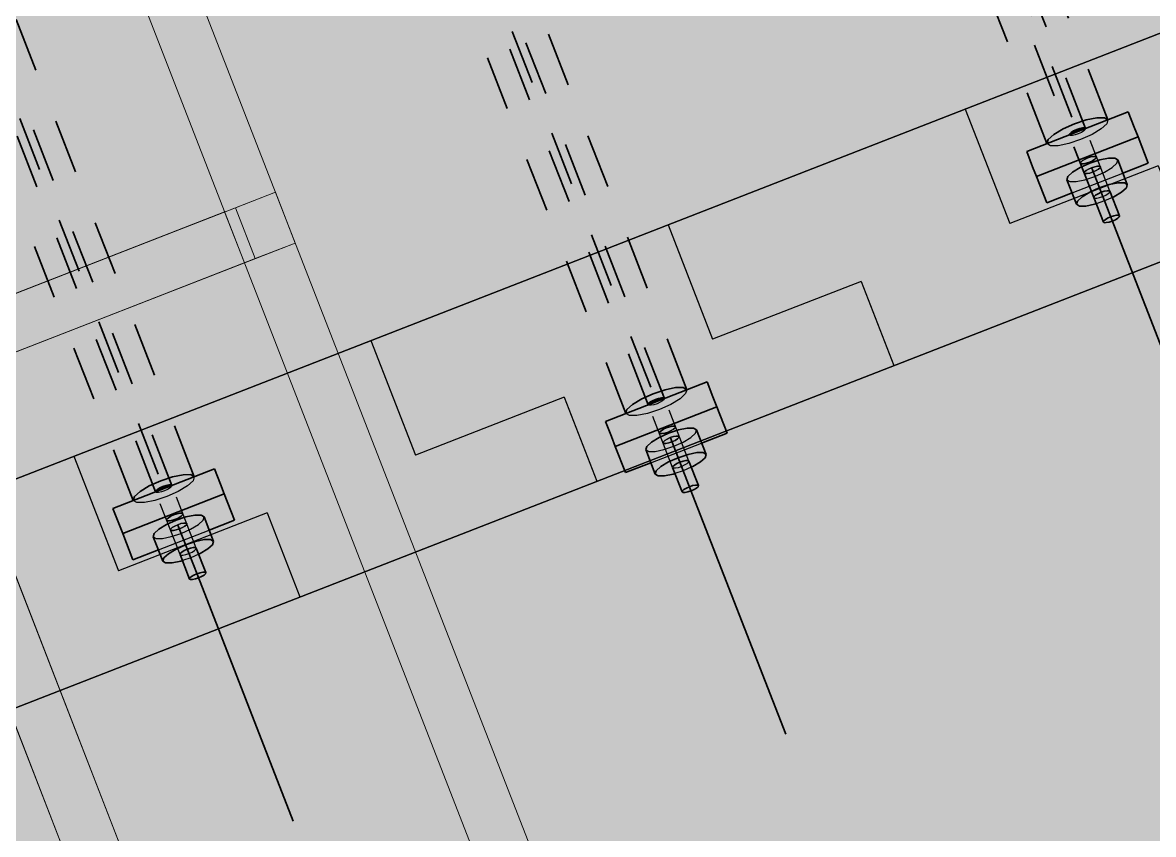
# Model space of a CAD drawing. Header units: metres. Extents: x 2688466 to 2688595, y 1221626 to 1221756.
# Drawn here: x 2688521.577 to 2688523.652, y 1221713.782 to 1221715.271 of the extents above; entities that cross this region are included whole.
import ezdxf

# ---------------------------------------------------------------- set-up
doc = ezdxf.new("R2010")
doc.units = ezdxf.units.M
doc.linetypes.add('AUSGEZOGEN', pattern=[0])
doc.linetypes.add('VERDECKT2_S2', pattern=[0.15, 0.1, -0.05])
for name, color, linetype, lineweight in [('Beton Ansicht', 7, 'AUSGEZOGEN', 35), ('Schnittbeschriftung', 7, 'AUSGEZOGEN', 50), ('Standard', 7, 'AUSGEZOGEN', 13), ('Text Decke', 7, 'AUSGEZOGEN', 25)]:
    doc.layers.add(name, color=color, linetype=linetype, lineweight=lineweight)

# ---------------------------------------------------------------- blocks, each defined once
blk = doc.blocks.new('Kran parametrisch_$F1')
at = {"layer": 'Standard', "color": 1, "linetype": 'AUSGEZOGEN', "lineweight": 18, "transparency": 33554687}
for points in [[(-0.05, -1), (0.05, -1), (0.05, 50), (-0.05, 50)], [(0.05, -1), (-0.05, -1), (-0.05, 50), (0.05, 50)], [(-0.05, -1), (-0.05, 50), (-0.05, 50), (-0.05, -1)], [(-0.05, -1), (0.05, -1), (0.05, 50), (-0.05, 50)], [(0.05, -1), (-0.05, -1), (-0.05, 50), (0.05, 50)], [(-0.05, -1), (-0.05, 50), (-0.05, 50), (-0.05, -1)], [(0.05, 50), (0.05, -1), (0.05, -1), (0.05, 50)], [(0.05, 50), (0.05, -1), (0.05, -1), (0.05, 50)], [(0.65, -1), (0.75, -1), (0.75, 50), (0.65, 50)], [(0.75, -1), (0.65, -1), (0.65, 50), (0.75, 50)], [(0.65, -1), (0.65, 50), (0.65, 50), (0.65, -1)], [(0.75, 50), (0.75, -1), (0.75, -1), (0.75, 50)], [(0.05, 0), (-0.05, 0), (-0.05, 33.3333), (0.05, 33.3333)], [(-0.05, 0), (-0.05, -0.0119), (-0.05, 33.3214), (-0.05, 33.3333)], [(0.05, -0.0119), (0.05, 0), (0.05, 33.3333), (0.05, 33.3214)], [(-0.05, -0.0119), (0.05, -0.0119), (0.05, 33.3214), (-0.05, 33.3214)], [(-0.65, 25.5), (0.65, 25.5), (0.65, 25.6), (-0.65, 25.6)], [(0.65, 25.5), (-0.65, 25.5), (-0.65, 25.6), (0.65, 25.6)], [(-0.65, 25.6), (0.65, 25.6), (0.65, 25.6), (-0.65, 25.6)], [(0.6711, 25.6), (0.75, 25.6), (0.05, 25.6), (-0.0289, 25.6)], [(0.6711, 25.5), (0.6711, 25.6), (-0.0289, 25.6), (-0.0289, 25.5)], [(0.75, 25.6), (0.75, 25.5), (0.05, 25.5), (0.05, 25.6)], [(0.65, 25.6), (0.65, 25.5), (0.65, 25.5), (0.65, 25.6)], [(0.6711, 25.5), (0.75, 25.5), (0.75, 25.6), (0.6711, 25.6)], [(0.65, 25.5), (-0.65, 25.5), (-0.65, 25.5), (0.65, 25.5)], [(0.75, 25.5), (0.6711, 25.5), (-0.0289, 25.5), (0.05, 25.5)]]:
    blk.add_lwpolyline(points, close=True, dxfattribs=at)

msp = doc.modelspace()

# ---------------------------------------------------------------- hatches: boundary and pattern name
at = {"layer": 'Beton Ansicht', "linetype": 'AUSGEZOGEN', "lineweight": 13, "true_color": 0x3c1e69, "transparency": 33554687}
for points in [[(2688523.6164, 1221715.0791), (2688523.6055, 1221715.107), (2688523.4192, 1221715.0344), (2688523.43, 1221715.0065)], [(2688523.43, 1221715.0065), (2688523.437, 1221714.9885), (2688523.6234, 1221715.0611), (2688523.6164, 1221715.0791)], [(2688523.437, 1221714.9885), (2688523.4558, 1221714.9403), (2688523.5024, 1221714.9584), (2688523.493, 1221714.9825), (2688523.4948, 1221714.9885), (2688523.5033, 1221714.9964), (2688523.5174, 1221715.0049), (2688523.5349, 1221715.0128), (2688523.5531, 1221715.0188), (2688523.5692, 1221715.022), (2688523.5809, 1221715.0221), (2688523.5862, 1221715.0188), (2688523.5956, 1221714.9947), (2688523.6422, 1221715.0129), (2688523.6234, 1221715.0611)], [(2688522.8435, 1221714.5841), (2688522.8326, 1221714.612), (2688522.6463, 1221714.5394), (2688522.6571, 1221714.5115)], [(2688522.6571, 1221714.5115), (2688522.6641, 1221714.4935), (2688522.8505, 1221714.5661), (2688522.8435, 1221714.5841)], [(2688522.6641, 1221714.4935), (2688522.6829, 1221714.4453), (2688522.7295, 1221714.4634), (2688522.7201, 1221714.4876), (2688522.7219, 1221714.4935), (2688522.7304, 1221714.5014), (2688522.7445, 1221714.5099), (2688522.762, 1221714.5178), (2688522.7802, 1221714.5238), (2688522.7963, 1221714.5271), (2688522.8079, 1221714.5271), (2688522.8133, 1221714.5238), (2688522.8227, 1221714.4997), (2688522.8693, 1221714.5179), (2688522.8505, 1221714.5661)], [(2688521.9396, 1221714.4245), (2688521.9288, 1221714.4523), (2688521.7424, 1221714.3797), (2688521.7533, 1221714.3519)], [(2688521.7533, 1221714.3519), (2688521.7603, 1221714.3339), (2688521.9467, 1221714.4065), (2688521.9396, 1221714.4245)], [(2688521.7603, 1221714.3339), (2688521.7791, 1221714.2856), (2688521.8257, 1221714.3038), (2688521.8163, 1221714.3279), (2688521.818, 1221714.3339), (2688521.8266, 1221714.3417), (2688521.8407, 1221714.3502), (2688521.8582, 1221714.3581), (2688521.8764, 1221714.3641), (2688521.8925, 1221714.3674), (2688521.9041, 1221714.3674), (2688521.9095, 1221714.3642), (2688521.9189, 1221714.3401), (2688521.9654, 1221714.3582), (2688521.9467, 1221714.4065)]]:
    msp.add_hatch(color=199, dxfattribs=at).paths.add_polyline_path(points)
at = {"layer": 'Beton Ansicht', "linetype": 'AUSGEZOGEN', "lineweight": 13, "transparency": 33554687}
for points in [[(2688523.498, 1221715.0668), (2688523.4974, 1221715.0649), (2688523.4986, 1221715.0653)], [(2688523.5008, 1221715.0693), (2688523.498, 1221715.0668), (2688523.4986, 1221715.0653), (2688523.5018, 1221715.0666)], [(2688523.5053, 1221715.072), (2688523.5008, 1221715.0693), (2688523.5018, 1221715.0666), (2688523.5067, 1221715.0684)], [(2688523.5109, 1221715.0745), (2688523.5053, 1221715.072), (2688523.5067, 1221715.0684), (2688523.5124, 1221715.0707)], [(2688523.5167, 1221715.0764), (2688523.5109, 1221715.0745), (2688523.5124, 1221715.0707), (2688523.5181, 1221715.0729)], [(2688523.5218, 1221715.0775), (2688523.5167, 1221715.0764), (2688523.5181, 1221715.0729), (2688523.5229, 1221715.0748)], [(2688523.5256, 1221715.0775), (2688523.5218, 1221715.0775), (2688523.5229, 1221715.0748), (2688523.5261, 1221715.076)], [(2688523.5273, 1221715.0765), (2688523.5256, 1221715.0775), (2688523.5261, 1221715.076)], [(2688523.5706, 1221714.9738), (2688523.5868, 1221714.977), (2688523.5692, 1221715.022), (2688523.5531, 1221715.0188)], [(2688523.5868, 1221714.977), (2688523.5984, 1221714.9771), (2688523.5809, 1221715.0221), (2688523.5692, 1221715.022)], [(2688523.5984, 1221714.9771), (2688523.6037, 1221714.9738), (2688523.5862, 1221715.0188), (2688523.5809, 1221715.0221)], [(2688523.5209, 1221714.9514), (2688523.535, 1221714.9599), (2688523.5174, 1221715.0049), (2688523.5033, 1221714.9964)], [(2688523.535, 1221714.9599), (2688523.5524, 1221714.9677), (2688523.5349, 1221715.0128), (2688523.5174, 1221715.0049)], [(2688523.5524, 1221714.9677), (2688523.5706, 1221714.9738), (2688523.5531, 1221715.0188), (2688523.5349, 1221715.0128)], [(2688523.5105, 1221714.9375), (2688523.5123, 1221714.9435), (2688523.4948, 1221714.9885), (2688523.493, 1221714.9825)], [(2688523.5123, 1221714.9435), (2688523.5209, 1221714.9514), (2688523.5033, 1221714.9964), (2688523.4948, 1221714.9885)], [(2688523.5793, 1221714.9515), (2688523.5934, 1221714.96), (2688523.602, 1221714.9678), (2688523.6037, 1221714.9738), (2688523.5984, 1221714.9771), (2688523.5868, 1221714.977), (2688523.5706, 1221714.9738), (2688523.5524, 1221714.9677), (2688523.535, 1221714.9599), (2688523.5209, 1221714.9514), (2688523.5123, 1221714.9435), (2688523.5105, 1221714.9375), (2688523.5159, 1221714.9343), (2688523.5275, 1221714.9343), (2688523.5436, 1221714.9376), (2688523.5466, 1221714.9386), (2688523.5422, 1221714.9499), (2688523.5428, 1221714.9518), (2688523.5455, 1221714.9543), (2688523.55, 1221714.957), (2688523.5556, 1221714.9595), (2688523.5615, 1221714.9615), (2688523.5666, 1221714.9625), (2688523.5703, 1221714.9625), (2688523.572, 1221714.9615), (2688523.5764, 1221714.9502)], [(2688523.5676, 1221714.912), (2688523.5732, 1221714.9145), (2688523.5556, 1221714.9595), (2688523.55, 1221714.957)], [(2688523.5732, 1221714.9145), (2688523.579, 1221714.9165), (2688523.5615, 1221714.9615), (2688523.5556, 1221714.9595)], [(2688523.579, 1221714.9165), (2688523.5841, 1221714.9175), (2688523.5666, 1221714.9625), (2688523.5615, 1221714.9615)], [(2688523.5841, 1221714.9175), (2688523.5879, 1221714.9175), (2688523.5703, 1221714.9625), (2688523.5666, 1221714.9625)], [(2688523.5879, 1221714.9175), (2688523.5896, 1221714.9165), (2688523.572, 1221714.9615), (2688523.5703, 1221714.9625)], [(2688523.5598, 1221714.9049), (2688523.5603, 1221714.9068), (2688523.5428, 1221714.9518), (2688523.5422, 1221714.9499)], [(2688523.5603, 1221714.9068), (2688523.5631, 1221714.9093), (2688523.5455, 1221714.9543), (2688523.5428, 1221714.9518)], [(2688523.5631, 1221714.9093), (2688523.5676, 1221714.912), (2688523.55, 1221714.957), (2688523.5455, 1221714.9543)], [(2688523.5863, 1221714.9121), (2688523.589, 1221714.9146), (2688523.5896, 1221714.9165), (2688523.5879, 1221714.9175), (2688523.5841, 1221714.9175), (2688523.579, 1221714.9165), (2688523.5732, 1221714.9145), (2688523.5676, 1221714.912), (2688523.5631, 1221714.9093), (2688523.5603, 1221714.9068), (2688523.5598, 1221714.9049), (2688523.5615, 1221714.9038), (2688523.5652, 1221714.9039), (2688523.5703, 1221714.9049), (2688523.5762, 1221714.9068), (2688523.5818, 1221714.9093)], [(2688522.7251, 1221714.5718), (2688522.7245, 1221714.5699), (2688522.7257, 1221714.5703)], [(2688522.7278, 1221714.5743), (2688522.7251, 1221714.5718), (2688522.7257, 1221714.5703), (2688522.7289, 1221714.5716)], [(2688522.7324, 1221714.577), (2688522.7278, 1221714.5743), (2688522.7289, 1221714.5716), (2688522.7337, 1221714.5734)], [(2688522.7379, 1221714.5795), (2688522.7324, 1221714.577), (2688522.7337, 1221714.5734), (2688522.7395, 1221714.5757)], [(2688522.7438, 1221714.5815), (2688522.7379, 1221714.5795), (2688522.7395, 1221714.5757), (2688522.7452, 1221714.5779)], [(2688522.7489, 1221714.5825), (2688522.7438, 1221714.5815), (2688522.7452, 1221714.5779), (2688522.75, 1221714.5798)], [(2688522.7527, 1221714.5825), (2688522.7489, 1221714.5825), (2688522.75, 1221714.5798), (2688522.7532, 1221714.581)], [(2688522.7544, 1221714.5815), (2688522.7527, 1221714.5825), (2688522.7532, 1221714.581)], [(2688522.7795, 1221714.4728), (2688522.7977, 1221714.4788), (2688522.7802, 1221714.5238), (2688522.762, 1221714.5178)], [(2688522.7977, 1221714.4788), (2688522.8139, 1221714.4821), (2688522.7963, 1221714.5271), (2688522.7802, 1221714.5238)], [(2688522.8139, 1221714.4821), (2688522.8255, 1221714.4821), (2688522.8079, 1221714.5271), (2688522.7963, 1221714.5271)], [(2688522.8255, 1221714.4821), (2688522.8308, 1221714.4788), (2688522.8133, 1221714.5238), (2688522.8079, 1221714.5271)], [(2688522.748, 1221714.4564), (2688522.7621, 1221714.4649), (2688522.7445, 1221714.5099), (2688522.7304, 1221714.5014)], [(2688522.7621, 1221714.4649), (2688522.7795, 1221714.4728), (2688522.762, 1221714.5178), (2688522.7445, 1221714.5099)], [(2688522.7376, 1221714.4425), (2688522.7394, 1221714.4485), (2688522.7219, 1221714.4935), (2688522.7201, 1221714.4876)], [(2688522.7394, 1221714.4485), (2688522.748, 1221714.4564), (2688522.7304, 1221714.5014), (2688522.7219, 1221714.4935)], [(2688522.8064, 1221714.4565), (2688522.8205, 1221714.465), (2688522.8291, 1221714.4728), (2688522.8308, 1221714.4788), (2688522.8255, 1221714.4821), (2688522.8139, 1221714.4821), (2688522.7977, 1221714.4788), (2688522.7795, 1221714.4728), (2688522.7621, 1221714.4649), (2688522.748, 1221714.4564), (2688522.7394, 1221714.4485), (2688522.7376, 1221714.4425), (2688522.743, 1221714.4393), (2688522.7546, 1221714.4393), (2688522.7707, 1221714.4426), (2688522.7737, 1221714.4436), (2688522.7693, 1221714.4549), (2688522.7699, 1221714.4568), (2688522.7726, 1221714.4593), (2688522.7771, 1221714.462), (2688522.7827, 1221714.4646), (2688522.7885, 1221714.4665), (2688522.7937, 1221714.4675), (2688522.7974, 1221714.4675), (2688522.7991, 1221714.4665), (2688522.8035, 1221714.4552)], [(2688522.7902, 1221714.4143), (2688522.7947, 1221714.417), (2688522.7771, 1221714.462), (2688522.7726, 1221714.4593)], [(2688522.7947, 1221714.417), (2688522.8003, 1221714.4195), (2688522.7827, 1221714.4646), (2688522.7771, 1221714.462)], [(2688522.8003, 1221714.4195), (2688522.8061, 1221714.4215), (2688522.7885, 1221714.4665), (2688522.7827, 1221714.4646)], [(2688522.8061, 1221714.4215), (2688522.8112, 1221714.4225), (2688522.7937, 1221714.4675), (2688522.7885, 1221714.4665)], [(2688522.8112, 1221714.4225), (2688522.815, 1221714.4225), (2688522.7974, 1221714.4675), (2688522.7937, 1221714.4675)], [(2688522.815, 1221714.4225), (2688522.8167, 1221714.4215), (2688522.7991, 1221714.4665), (2688522.7974, 1221714.4675)], [(2688522.7868, 1221714.4099), (2688522.7874, 1221714.4118), (2688522.7699, 1221714.4568), (2688522.7693, 1221714.4549)], [(2688522.7874, 1221714.4118), (2688522.7902, 1221714.4143), (2688522.7726, 1221714.4593), (2688522.7699, 1221714.4568)], [(2688521.8341, 1221714.4199), (2688521.8285, 1221714.4174), (2688521.8299, 1221714.4138), (2688521.8356, 1221714.416)], [(2688521.8399, 1221714.4218), (2688521.8341, 1221714.4199), (2688521.8356, 1221714.416), (2688521.8413, 1221714.4182)], [(2688521.8451, 1221714.4229), (2688521.8399, 1221714.4218), (2688521.8413, 1221714.4182), (2688521.8462, 1221714.4201)], [(2688521.8488, 1221714.4229), (2688521.8451, 1221714.4229), (2688521.8462, 1221714.4201), (2688521.8494, 1221714.4214)], [(2688521.8505, 1221714.4218), (2688521.8488, 1221714.4229), (2688521.8494, 1221714.4214)], [(2688522.8134, 1221714.4171), (2688522.8161, 1221714.4196), (2688522.8167, 1221714.4215), (2688522.815, 1221714.4225), (2688522.8112, 1221714.4225), (2688522.8061, 1221714.4215), (2688522.8003, 1221714.4195), (2688522.7947, 1221714.417), (2688522.7902, 1221714.4143), (2688522.7874, 1221714.4118), (2688522.7868, 1221714.4099), (2688522.7886, 1221714.4088), (2688522.7923, 1221714.4089), (2688522.7974, 1221714.4099), (2688522.8033, 1221714.4118), (2688522.8088, 1221714.4143)], [(2688521.8213, 1221714.4121), (2688521.8207, 1221714.4102), (2688521.8218, 1221714.4107)], [(2688521.824, 1221714.4146), (2688521.8213, 1221714.4121), (2688521.8218, 1221714.4107), (2688521.8251, 1221714.4119)], [(2688521.8285, 1221714.4174), (2688521.824, 1221714.4146), (2688521.8251, 1221714.4119), (2688521.8299, 1221714.4138)], [(2688521.8582, 1221714.3052), (2688521.8757, 1221714.3131), (2688521.8582, 1221714.3581), (2688521.8407, 1221714.3502)], [(2688521.8757, 1221714.3131), (2688521.8939, 1221714.3191), (2688521.8764, 1221714.3641), (2688521.8582, 1221714.3581)], [(2688521.8939, 1221714.3191), (2688521.91, 1221714.3224), (2688521.8925, 1221714.3674), (2688521.8764, 1221714.3641)], [(2688521.91, 1221714.3224), (2688521.9216, 1221714.3224), (2688521.9041, 1221714.3674), (2688521.8925, 1221714.3674)], [(2688521.9216, 1221714.3224), (2688521.927, 1221714.3192), (2688521.9095, 1221714.3642), (2688521.9041, 1221714.3674)], [(2688521.8356, 1221714.2889), (2688521.8441, 1221714.2967), (2688521.8266, 1221714.3417), (2688521.818, 1221714.3339)], [(2688521.8441, 1221714.2967), (2688521.8582, 1221714.3052), (2688521.8407, 1221714.3502), (2688521.8266, 1221714.3417)], [(2688521.8338, 1221714.2829), (2688521.8356, 1221714.2889), (2688521.818, 1221714.3339), (2688521.8163, 1221714.3279)], [(2688521.9026, 1221714.2969), (2688521.9167, 1221714.3054), (2688521.9252, 1221714.3132), (2688521.927, 1221714.3192), (2688521.9216, 1221714.3224), (2688521.91, 1221714.3224), (2688521.8939, 1221714.3191), (2688521.8757, 1221714.3131), (2688521.8582, 1221714.3052), (2688521.8441, 1221714.2967), (2688521.8356, 1221714.2889), (2688521.8338, 1221714.2829), (2688521.8391, 1221714.2797), (2688521.8508, 1221714.2797), (2688521.8669, 1221714.283), (2688521.8699, 1221714.284), (2688521.8655, 1221714.2952), (2688521.866, 1221714.2972), (2688521.8688, 1221714.2997), (2688521.8733, 1221714.3024), (2688521.8789, 1221714.3049), (2688521.8847, 1221714.3068), (2688521.8899, 1221714.3079), (2688521.8936, 1221714.3079), (2688521.8953, 1221714.3069), (2688521.8997, 1221714.2956)], [(2688521.883, 1221714.2502), (2688521.8836, 1221714.2522), (2688521.866, 1221714.2972), (2688521.8655, 1221714.2952)], [(2688521.8836, 1221714.2522), (2688521.8863, 1221714.2547), (2688521.8688, 1221714.2997), (2688521.866, 1221714.2972)], [(2688521.8863, 1221714.2547), (2688521.8908, 1221714.2574), (2688521.8733, 1221714.3024), (2688521.8688, 1221714.2997)], [(2688521.8908, 1221714.2574), (2688521.8964, 1221714.2599), (2688521.8789, 1221714.3049), (2688521.8733, 1221714.3024)], [(2688521.8964, 1221714.2599), (2688521.9022, 1221714.2618), (2688521.8847, 1221714.3068), (2688521.8789, 1221714.3049)], [(2688521.9022, 1221714.2618), (2688521.9074, 1221714.2629), (2688521.8899, 1221714.3079), (2688521.8847, 1221714.3068)], [(2688521.9074, 1221714.2629), (2688521.9111, 1221714.2629), (2688521.8936, 1221714.3079), (2688521.8899, 1221714.3079)], [(2688521.9111, 1221714.2629), (2688521.9128, 1221714.2619), (2688521.8953, 1221714.3069), (2688521.8936, 1221714.3079)], [(2688521.9095, 1221714.2574), (2688521.9123, 1221714.2599), (2688521.9128, 1221714.2619), (2688521.9111, 1221714.2629), (2688521.9074, 1221714.2629), (2688521.9022, 1221714.2618), (2688521.8964, 1221714.2599), (2688521.8908, 1221714.2574), (2688521.8863, 1221714.2547), (2688521.8836, 1221714.2522), (2688521.883, 1221714.2502), (2688521.8847, 1221714.2492), (2688521.8884, 1221714.2492), (2688521.8936, 1221714.2503), (2688521.8994, 1221714.2522), (2688521.905, 1221714.2547)]]:
    msp.add_hatch(color=5, dxfattribs=at).paths.add_polyline_path(points)
at = {"layer": 'Standard', "linetype": 'AUSGEZOGEN', "lineweight": 13, "transparency": 33554559}
h = msp.add_hatch(color=7, dxfattribs=at)
h.set_gradient(color1=(199, 199, 199), color2=(199, 199, 199), one_color=1)
h.paths.add_polyline_path([(2688516.9965, 1221714.3283), (2688517.5559, 1221712.8921), (2688518.9734, 1221713.4442), (2688518.98, 1221713.4274), (2688526.7794, 1221716.4649), (2688526.2135, 1221717.9179)], flags=0)
at = {"layer": 'Standard', "linetype": 'AUSGEZOGEN', "lineweight": 25, "transparency": 33554687}
h = msp.add_hatch(dxfattribs=at)
h.set_pattern_fill('MUSTER', scale=0.2925, angle=201.28, style=0, pattern_type=2)
h.set_pattern_definition([(201.28, (2688527.7112, 1221730.39757), (-0.166401, -0.3787126), [0.2925, -0.2925]), (291.28, (2688527.7112, 1221730.39757), (0.3787126, -0.166401), [0.2925, -0.2925])])
h.paths.add_polyline_path([(2688517.3233, 1221712.3629), (2688526.9211, 1221716.1008), (2688526.7794, 1221716.4649), (2688518.98, 1221713.4274), (2688518.9734, 1221713.4442), (2688517.5559, 1221712.8921)], flags=0)
at = {"layer": 'Standard', "linetype": 'AUSGEZOGEN', "lineweight": 13, "transparency": 33554559}
h = msp.add_hatch(color=7, dxfattribs=at)
h.set_gradient(color1=(140, 255, 140), color2=(140, 255, 140), one_color=1)
h.paths.add_polyline_path([(2688518.98, 1221713.4274), (2688519.1218, 1221713.0633), (2688526.9211, 1221716.1008), (2688526.7794, 1221716.4649)], flags=0)
h = msp.add_hatch(color=7, dxfattribs=at)
h.set_gradient(color1=(199, 199, 199), color2=(199, 199, 199), one_color=1)
h.paths.add_polyline_path([(2688519.1218, 1221713.0633), (2688520.3447, 1221709.9231), (2688528.1442, 1221712.9605), (2688526.9211, 1221716.1008)], flags=0)

# ---------------------------------------------------------------- linework, layer by layer
at = {"layer": 'Beton Ansicht', "linetype": 'VERDECKT2_S2', "lineweight": 35, "transparency": 33554687}
for p, q in [((2688523.5747, 1221714.9107), (2688521.2338, 1221720.9211)), ((2688523.5422, 1221714.9499), (2688521.3942, 1221720.4653)), ((2688523.5273, 1221715.0765), (2688521.424, 1221720.4769)), ((2688522.8018, 1221714.4157), (2688520.4609, 1221720.4262)), ((2688521.8979, 1221714.256), (2688519.5571, 1221720.2665)), ((2688522.7544, 1221714.5815), (2688520.6511, 1221719.9819)), ((2688522.7245, 1221714.5699), (2688520.6213, 1221719.9703)), ((2688521.8505, 1221714.4218), (2688519.7473, 1221719.8223)), ((2688521.8207, 1221714.4102), (2688519.7175, 1221719.8107)), ((2688523.5683, 1221715.0924), (2688522.8749, 1221716.8727)), ((2688523.4564, 1221715.0489), (2688522.7631, 1221716.8292)), ((2688522.7954, 1221714.5974), (2688522.1355, 1221716.2918)), ((2688522.6835, 1221714.5539), (2688522.0237, 1221716.2482)), ((2688521.8915, 1221714.4378), (2688521.1982, 1221716.2181)), ((2688521.7797, 1221714.3942), (2688521.0864, 1221716.1746))]:
    msp.add_line(p, q, dxfattribs=at)
at = {"layer": 'Beton Ansicht', "linetype": 'AUSGEZOGEN', "lineweight": 35, "transparency": 33554687}
for p, q in [((2688523.4192, 1221715.0344), (2688523.6055, 1221715.107)), ((2688523.6164, 1221715.0791), (2688523.6055, 1221715.107)), ((2688523.4858, 1221715.0757), (2688523.5067, 1221715.0851)), ((2688523.5067, 1221715.0851), (2688523.5285, 1221715.0924)), ((2688523.5285, 1221715.0924), (2688523.5479, 1221715.0963)), ((2688523.5479, 1221715.0963), (2688523.5619, 1221715.0963)), ((2688523.5619, 1221715.0963), (2688523.5683, 1221715.0924)), ((2688523.4585, 1221715.0561), (2688523.4688, 1221715.0655)), ((2688523.4688, 1221715.0655), (2688523.4858, 1221715.0757)), ((2688523.4974, 1221715.0649), (2688523.498, 1221715.0668)), ((2688523.498, 1221715.0668), (2688523.5008, 1221715.0693)), ((2688523.5008, 1221715.0693), (2688523.5053, 1221715.072)), ((2688523.5053, 1221715.072), (2688523.5109, 1221715.0745)), ((2688523.5109, 1221715.0745), (2688523.5167, 1221715.0764)), ((2688523.5167, 1221715.0764), (2688523.5218, 1221715.0775)), ((2688523.5218, 1221715.0775), (2688523.5256, 1221715.0775)), ((2688523.5256, 1221715.0775), (2688523.5273, 1221715.0765)), ((2688523.6164, 1221715.0791), (2688523.6234, 1221715.0611)), ((2688523.6234, 1221715.0611), (2688523.437, 1221714.9885)), ((2688523.4564, 1221715.0489), (2688523.4585, 1221715.0561)), ((2688523.6422, 1221715.0129), (2688523.6234, 1221715.0611)), ((2688523.4192, 1221715.0344), (2688523.43, 1221715.0065)), ((2688523.5692, 1221715.022), (2688523.5531, 1221715.0188)), ((2688523.5809, 1221715.0221), (2688523.5692, 1221715.022)), ((2688523.5862, 1221715.0188), (2688523.5809, 1221715.0221)), ((2688523.43, 1221715.0065), (2688523.437, 1221714.9885)), ((2688523.5174, 1221715.0049), (2688523.5033, 1221714.9964)), ((2688523.5349, 1221715.0128), (2688523.5174, 1221715.0049)), ((2688523.5531, 1221715.0188), (2688523.5349, 1221715.0128)), ((2688523.5862, 1221715.0188), (2688523.6037, 1221714.9738)), ((2688523.5956, 1221714.9947), (2688523.6422, 1221715.0129)), ((2688523.437, 1221714.9885), (2688523.4558, 1221714.9403)), ((2688523.4948, 1221714.9885), (2688523.493, 1221714.9825)), ((2688523.493, 1221714.9825), (2688523.5105, 1221714.9375)), ((2688523.5033, 1221714.9964), (2688523.4948, 1221714.9885)), ((2688523.5209, 1221714.9514), (2688523.535, 1221714.9599)), ((2688523.535, 1221714.9599), (2688523.5524, 1221714.9677)), ((2688523.5556, 1221714.9595), (2688523.55, 1221714.957)), ((2688523.5524, 1221714.9677), (2688523.5706, 1221714.9738)), ((2688523.5615, 1221714.9615), (2688523.5556, 1221714.9595)), ((2688523.5666, 1221714.9625), (2688523.5615, 1221714.9615)), ((2688523.5703, 1221714.9625), (2688523.5666, 1221714.9625)), ((2688523.572, 1221714.9615), (2688523.5703, 1221714.9625)), ((2688523.5706, 1221714.9738), (2688523.5868, 1221714.977)), ((2688523.5896, 1221714.9165), (2688523.572, 1221714.9615)), ((2688523.5934, 1221714.96), (2688523.5793, 1221714.9515)), ((2688523.5868, 1221714.977), (2688523.5984, 1221714.9771)), ((2688523.602, 1221714.9678), (2688523.5934, 1221714.96)), ((2688523.5984, 1221714.9771), (2688523.6037, 1221714.9738)), ((2688523.6037, 1221714.9738), (2688523.602, 1221714.9678)), ((2688523.4558, 1221714.9403), (2688523.5024, 1221714.9584)), ((2688523.5105, 1221714.9375), (2688523.5123, 1221714.9435)), ((2688523.5123, 1221714.9435), (2688523.5209, 1221714.9514)), ((2688523.5428, 1221714.9518), (2688523.5422, 1221714.9499)), ((2688523.5598, 1221714.9049), (2688523.5422, 1221714.9499)), ((2688523.5455, 1221714.9543), (2688523.5428, 1221714.9518)), ((2688523.55, 1221714.957), (2688523.5455, 1221714.9543)), ((2688523.5793, 1221714.9515), (2688523.5764, 1221714.9502)), ((2688523.5159, 1221714.9343), (2688523.5105, 1221714.9375)), ((2688523.5275, 1221714.9343), (2688523.5159, 1221714.9343)), ((2688523.5436, 1221714.9376), (2688523.5275, 1221714.9343)), ((2688523.5466, 1221714.9386), (2688523.5436, 1221714.9376)), ((2688523.5598, 1221714.9049), (2688523.5603, 1221714.9068)), ((2688523.5615, 1221714.9038), (2688523.5598, 1221714.9049)), ((2688523.5603, 1221714.9068), (2688523.5631, 1221714.9093)), ((2688523.5652, 1221714.9039), (2688523.5615, 1221714.9038)), ((2688523.5631, 1221714.9093), (2688523.5676, 1221714.912)), ((2688523.5703, 1221714.9049), (2688523.5652, 1221714.9039)), ((2688523.5676, 1221714.912), (2688523.5732, 1221714.9145)), ((2688523.5762, 1221714.9068), (2688523.5703, 1221714.9049)), ((2688523.5732, 1221714.9145), (2688523.579, 1221714.9165)), ((2688523.7499, 1221714.4606), (2688523.5747, 1221714.9107)), ((2688523.5818, 1221714.9093), (2688523.5762, 1221714.9068)), ((2688523.579, 1221714.9165), (2688523.5841, 1221714.9175)), ((2688523.5863, 1221714.9121), (2688523.5818, 1221714.9093)), ((2688523.5841, 1221714.9175), (2688523.5879, 1221714.9175)), ((2688523.589, 1221714.9146), (2688523.5863, 1221714.9121)), ((2688523.5879, 1221714.9175), (2688523.5896, 1221714.9165)), ((2688523.5896, 1221714.9165), (2688523.589, 1221714.9146)), ((2688522.6463, 1221714.5394), (2688522.8326, 1221714.612)), ((2688522.8435, 1221714.5841), (2688522.8326, 1221714.612)), ((2688522.7129, 1221714.5807), (2688522.7338, 1221714.5901)), ((2688522.7338, 1221714.5901), (2688522.7556, 1221714.5974)), ((2688522.7556, 1221714.5974), (2688522.775, 1221714.6013)), ((2688522.775, 1221714.6013), (2688522.7889, 1221714.6013)), ((2688522.7889, 1221714.6013), (2688522.7954, 1221714.5974)), ((2688522.8505, 1221714.5661), (2688522.6641, 1221714.4935)), ((2688522.6856, 1221714.5611), (2688522.6959, 1221714.5705)), ((2688522.6959, 1221714.5705), (2688522.7129, 1221714.5807)), ((2688522.7245, 1221714.5699), (2688522.7251, 1221714.5718)), ((2688522.7251, 1221714.5718), (2688522.7278, 1221714.5743)), ((2688522.7278, 1221714.5743), (2688522.7324, 1221714.577)), ((2688522.7324, 1221714.577), (2688522.7379, 1221714.5795)), ((2688522.7379, 1221714.5795), (2688522.7438, 1221714.5815)), ((2688522.7438, 1221714.5815), (2688522.7489, 1221714.5825)), ((2688522.7489, 1221714.5825), (2688522.7527, 1221714.5825)), ((2688522.7527, 1221714.5825), (2688522.7544, 1221714.5815)), ((2688522.8435, 1221714.5841), (2688522.8505, 1221714.5661)), ((2688522.8693, 1221714.5179), (2688522.8505, 1221714.5661)), ((2688522.6835, 1221714.5539), (2688522.6856, 1221714.5611)), ((2688522.6463, 1221714.5394), (2688522.6571, 1221714.5115)), ((2688522.7802, 1221714.5238), (2688522.762, 1221714.5178)), ((2688522.7963, 1221714.5271), (2688522.7802, 1221714.5238)), ((2688522.8079, 1221714.5271), (2688522.7963, 1221714.5271)), ((2688522.8133, 1221714.5238), (2688522.8079, 1221714.5271)), ((2688522.8133, 1221714.5238), (2688522.8308, 1221714.4788)), ((2688522.6571, 1221714.5115), (2688522.6641, 1221714.4935)), ((2688522.7445, 1221714.5099), (2688522.7304, 1221714.5014)), ((2688522.762, 1221714.5178), (2688522.7445, 1221714.5099)), ((2688522.8227, 1221714.4997), (2688522.8693, 1221714.5179)), ((2688522.6641, 1221714.4935), (2688522.6829, 1221714.4453)), ((2688522.7219, 1221714.4935), (2688522.7201, 1221714.4876)), ((2688522.7201, 1221714.4876), (2688522.7376, 1221714.4425)), ((2688522.7304, 1221714.5014), (2688522.7219, 1221714.4935)), ((2688522.6829, 1221714.4453), (2688522.7295, 1221714.4634)), ((2688522.748, 1221714.4564), (2688522.7621, 1221714.4649)), ((2688522.7621, 1221714.4649), (2688522.7795, 1221714.4728)), ((2688522.7771, 1221714.462), (2688522.7726, 1221714.4593)), ((2688522.7827, 1221714.4646), (2688522.7771, 1221714.462)), ((2688522.7795, 1221714.4728), (2688522.7977, 1221714.4788)), ((2688522.7885, 1221714.4665), (2688522.7827, 1221714.4646)), ((2688522.7937, 1221714.4675), (2688522.7885, 1221714.4665)), ((2688522.7974, 1221714.4675), (2688522.7937, 1221714.4675)), ((2688522.7991, 1221714.4665), (2688522.7974, 1221714.4675)), ((2688522.7977, 1221714.4788), (2688522.8139, 1221714.4821)), ((2688522.8167, 1221714.4215), (2688522.7991, 1221714.4665)), ((2688522.8205, 1221714.465), (2688522.8064, 1221714.4565)), ((2688522.8139, 1221714.4821), (2688522.8255, 1221714.4821)), ((2688522.8291, 1221714.4728), (2688522.8205, 1221714.465)), ((2688522.8255, 1221714.4821), (2688522.8308, 1221714.4788)), ((2688522.8308, 1221714.4788), (2688522.8291, 1221714.4728)), ((2688521.7424, 1221714.3797), (2688521.9288, 1221714.4523)), ((2688521.8518, 1221714.4377), (2688521.8712, 1221714.4416)), ((2688521.8712, 1221714.4416), (2688521.8851, 1221714.4417)), ((2688521.8851, 1221714.4417), (2688521.8915, 1221714.4378)), ((2688521.9396, 1221714.4245), (2688521.9288, 1221714.4523)), ((2688522.7376, 1221714.4425), (2688522.7394, 1221714.4485)), ((2688522.743, 1221714.4393), (2688522.7376, 1221714.4425)), ((2688522.7394, 1221714.4485), (2688522.748, 1221714.4564)), ((2688522.7707, 1221714.4426), (2688522.7546, 1221714.4393)), ((2688522.7699, 1221714.4568), (2688522.7693, 1221714.4549)), ((2688522.7868, 1221714.4099), (2688522.7693, 1221714.4549)), ((2688522.7726, 1221714.4593), (2688522.7699, 1221714.4568)), ((2688522.7737, 1221714.4436), (2688522.7707, 1221714.4426)), ((2688522.8064, 1221714.4565), (2688522.8035, 1221714.4552)), ((2688521.7921, 1221714.4109), (2688521.809, 1221714.4211)), ((2688521.809, 1221714.4211), (2688521.83, 1221714.4305)), ((2688521.8285, 1221714.4174), (2688521.8341, 1221714.4199)), ((2688521.83, 1221714.4305), (2688521.8518, 1221714.4377)), ((2688521.8341, 1221714.4199), (2688521.8399, 1221714.4218)), ((2688521.8399, 1221714.4218), (2688521.8451, 1221714.4229)), ((2688521.8451, 1221714.4229), (2688521.8488, 1221714.4229)), ((2688521.8488, 1221714.4229), (2688521.8505, 1221714.4218)), ((2688521.9396, 1221714.4245), (2688521.9467, 1221714.4065)), ((2688522.7546, 1221714.4393), (2688522.743, 1221714.4393)), ((2688522.8003, 1221714.4195), (2688522.8061, 1221714.4215)), ((2688522.8061, 1221714.4215), (2688522.8112, 1221714.4225)), ((2688522.8112, 1221714.4225), (2688522.815, 1221714.4225)), ((2688522.815, 1221714.4225), (2688522.8167, 1221714.4215)), ((2688522.8167, 1221714.4215), (2688522.8161, 1221714.4196)), ((2688521.9467, 1221714.4065), (2688521.7603, 1221714.3339)), ((2688521.7797, 1221714.3942), (2688521.7818, 1221714.4014)), ((2688521.7818, 1221714.4014), (2688521.7921, 1221714.4109)), ((2688521.8207, 1221714.4102), (2688521.8213, 1221714.4121)), ((2688521.8213, 1221714.4121), (2688521.824, 1221714.4146)), ((2688521.824, 1221714.4146), (2688521.8285, 1221714.4174)), ((2688521.9654, 1221714.3582), (2688521.9467, 1221714.4065)), ((2688522.7868, 1221714.4099), (2688522.7874, 1221714.4118)), ((2688522.7886, 1221714.4088), (2688522.7868, 1221714.4099)), ((2688522.7874, 1221714.4118), (2688522.7902, 1221714.4143)), ((2688522.7923, 1221714.4089), (2688522.7886, 1221714.4088)), ((2688522.7902, 1221714.4143), (2688522.7947, 1221714.417)), ((2688522.7974, 1221714.4099), (2688522.7923, 1221714.4089)), ((2688522.7947, 1221714.417), (2688522.8003, 1221714.4195)), ((2688522.8033, 1221714.4118), (2688522.7974, 1221714.4099)), ((2688522.977, 1221713.9657), (2688522.8018, 1221714.4157)), ((2688522.8088, 1221714.4143), (2688522.8033, 1221714.4118)), ((2688522.8134, 1221714.4171), (2688522.8088, 1221714.4143)), ((2688522.8161, 1221714.4196), (2688522.8134, 1221714.4171)), ((2688521.7424, 1221714.3797), (2688521.7533, 1221714.3519)), ((2688521.8582, 1221714.3581), (2688521.8407, 1221714.3502)), ((2688521.8764, 1221714.3641), (2688521.8582, 1221714.3581)), ((2688521.8925, 1221714.3674), (2688521.8764, 1221714.3641)), ((2688521.9041, 1221714.3674), (2688521.8925, 1221714.3674)), ((2688521.9095, 1221714.3642), (2688521.9041, 1221714.3674)), ((2688521.9095, 1221714.3642), (2688521.927, 1221714.3192)), ((2688521.9189, 1221714.3401), (2688521.9654, 1221714.3582)), ((2688521.7533, 1221714.3519), (2688521.7603, 1221714.3339)), ((2688521.8266, 1221714.3417), (2688521.818, 1221714.3339)), ((2688521.8407, 1221714.3502), (2688521.8266, 1221714.3417)), ((2688521.7603, 1221714.3339), (2688521.7791, 1221714.2856)), ((2688521.818, 1221714.3339), (2688521.8163, 1221714.3279)), ((2688521.8163, 1221714.3279), (2688521.8338, 1221714.2829)), ((2688521.8757, 1221714.3131), (2688521.8939, 1221714.3191)), ((2688521.8939, 1221714.3191), (2688521.91, 1221714.3224)), ((2688521.91, 1221714.3224), (2688521.9216, 1221714.3224)), ((2688521.9216, 1221714.3224), (2688521.927, 1221714.3192)), ((2688521.927, 1221714.3192), (2688521.9252, 1221714.3132)), ((2688521.7791, 1221714.2856), (2688521.8257, 1221714.3038)), ((2688521.8356, 1221714.2889), (2688521.8441, 1221714.2967)), ((2688521.8441, 1221714.2967), (2688521.8582, 1221714.3052)), ((2688521.8582, 1221714.3052), (2688521.8757, 1221714.3131)), ((2688521.866, 1221714.2972), (2688521.8655, 1221714.2952)), ((2688521.8688, 1221714.2997), (2688521.866, 1221714.2972)), ((2688521.8733, 1221714.3024), (2688521.8688, 1221714.2997)), ((2688521.8789, 1221714.3049), (2688521.8733, 1221714.3024)), ((2688521.8847, 1221714.3068), (2688521.8789, 1221714.3049)), ((2688521.8899, 1221714.3079), (2688521.8847, 1221714.3068)), ((2688521.8936, 1221714.3079), (2688521.8899, 1221714.3079)), ((2688521.8953, 1221714.3069), (2688521.8936, 1221714.3079)), ((2688521.9128, 1221714.2619), (2688521.8953, 1221714.3069)), ((2688521.9026, 1221714.2969), (2688521.8997, 1221714.2956)), ((2688521.9167, 1221714.3054), (2688521.9026, 1221714.2969)), ((2688521.9252, 1221714.3132), (2688521.9167, 1221714.3054)), ((2688521.8338, 1221714.2829), (2688521.8356, 1221714.2889)), ((2688521.8391, 1221714.2797), (2688521.8338, 1221714.2829)), ((2688521.8508, 1221714.2797), (2688521.8391, 1221714.2797)), ((2688521.8669, 1221714.283), (2688521.8508, 1221714.2797)), ((2688521.883, 1221714.2502), (2688521.8655, 1221714.2952)), ((2688521.8699, 1221714.284), (2688521.8669, 1221714.283)), ((2688521.8836, 1221714.2522), (2688521.8863, 1221714.2547)), ((2688521.8863, 1221714.2547), (2688521.8908, 1221714.2574)), ((2688521.8908, 1221714.2574), (2688521.8964, 1221714.2599)), ((2688521.8964, 1221714.2599), (2688521.9022, 1221714.2618)), ((2688522.0732, 1221713.806), (2688521.8979, 1221714.256)), ((2688521.905, 1221714.2547), (2688521.8994, 1221714.2522)), ((2688521.9022, 1221714.2618), (2688521.9074, 1221714.2629)), ((2688521.9095, 1221714.2574), (2688521.905, 1221714.2547)), ((2688521.9074, 1221714.2629), (2688521.9111, 1221714.2629)), ((2688521.9123, 1221714.2599), (2688521.9095, 1221714.2574)), ((2688521.9111, 1221714.2629), (2688521.9128, 1221714.2619)), ((2688521.9128, 1221714.2619), (2688521.9123, 1221714.2599)), ((2688521.883, 1221714.2502), (2688521.8836, 1221714.2522)), ((2688521.8847, 1221714.2492), (2688521.883, 1221714.2502)), ((2688521.8884, 1221714.2492), (2688521.8847, 1221714.2492)), ((2688521.8936, 1221714.2503), (2688521.8884, 1221714.2492)), ((2688521.8994, 1221714.2522), (2688521.8936, 1221714.2503))]:
    msp.add_line(p, q, dxfattribs=at)
at = {"layer": 'Beton Ansicht', "linetype": 'VERDECKT2_S2', "lineweight": 25, "transparency": 33554687}
for p, q in [((2688523.5662, 1221715.0852), (2688523.5559, 1221715.0758)), ((2688523.5683, 1221715.0924), (2688523.5662, 1221715.0852)), ((2688523.4992, 1221715.0638), (2688523.4974, 1221715.0649)), ((2688523.5029, 1221715.0638), (2688523.4992, 1221715.0638)), ((2688523.508, 1221715.0649), (2688523.5029, 1221715.0638)), ((2688523.5139, 1221715.0668), (2688523.508, 1221715.0649)), ((2688523.5195, 1221715.0693), (2688523.5139, 1221715.0668)), ((2688523.539, 1221715.0656), (2688523.518, 1221715.0562)), ((2688523.524, 1221715.072), (2688523.5195, 1221715.0693)), ((2688523.5267, 1221715.0745), (2688523.524, 1221715.072)), ((2688523.5273, 1221715.0765), (2688523.5267, 1221715.0745)), ((2688523.572, 1221714.9615), (2688523.5273, 1221715.0765)), ((2688523.5559, 1221715.0758), (2688523.539, 1221715.0656)), ((2688523.4629, 1221715.045), (2688523.4564, 1221715.0489)), ((2688523.4768, 1221715.045), (2688523.4629, 1221715.045)), ((2688523.4962, 1221715.049), (2688523.4768, 1221715.045)), ((2688523.518, 1221715.0562), (2688523.4962, 1221715.049)), ((2688523.5311, 1221715.0226), (2688523.5255, 1221715.02)), ((2688523.5255, 1221715.02), (2688523.5311, 1221715.0226)), ((2688523.5369, 1221715.0245), (2688523.5311, 1221715.0226)), ((2688523.5311, 1221715.0226), (2688523.5369, 1221715.0245)), ((2688523.5421, 1221715.0255), (2688523.5369, 1221715.0245)), ((2688523.5369, 1221715.0245), (2688523.5421, 1221715.0255)), ((2688523.5458, 1221715.0255), (2688523.5421, 1221715.0255)), ((2688523.5421, 1221715.0255), (2688523.5458, 1221715.0255)), ((2688523.5442, 1221715.0201), (2688523.5469, 1221715.0226)), ((2688523.5469, 1221715.0226), (2688523.5442, 1221715.0201)), ((2688523.5475, 1221715.0245), (2688523.5458, 1221715.0255)), ((2688523.5458, 1221715.0255), (2688523.5475, 1221715.0245)), ((2688523.5469, 1221715.0226), (2688523.5475, 1221715.0245)), ((2688523.5475, 1221715.0245), (2688523.5469, 1221715.0226)), ((2688523.5182, 1221715.0148), (2688523.5177, 1221715.0129)), ((2688523.5177, 1221715.0129), (2688523.5182, 1221715.0148)), ((2688523.5177, 1221715.0129), (2688523.5194, 1221715.0119)), ((2688523.5194, 1221715.0119), (2688523.5177, 1221715.0129)), ((2688523.521, 1221715.0173), (2688523.5182, 1221715.0148)), ((2688523.5182, 1221715.0148), (2688523.521, 1221715.0173)), ((2688523.5194, 1221715.0119), (2688523.5231, 1221715.0119)), ((2688523.5231, 1221715.0119), (2688523.5194, 1221715.0119)), ((2688523.5255, 1221715.02), (2688523.521, 1221715.0173)), ((2688523.521, 1221715.0173), (2688523.5255, 1221715.02)), ((2688523.5231, 1221715.0119), (2688523.5283, 1221715.0129)), ((2688523.5283, 1221715.0129), (2688523.5231, 1221715.0119)), ((2688523.528, 1221714.9993), (2688523.5325, 1221715.002)), ((2688523.5325, 1221715.002), (2688523.528, 1221714.9993)), ((2688523.5283, 1221715.0129), (2688523.5341, 1221715.0148)), ((2688523.5341, 1221715.0148), (2688523.5283, 1221715.0129)), ((2688523.5325, 1221715.002), (2688523.5381, 1221715.0046)), ((2688523.5381, 1221715.0046), (2688523.5325, 1221715.002)), ((2688523.5341, 1221715.0148), (2688523.5397, 1221715.0174)), ((2688523.5397, 1221715.0174), (2688523.5341, 1221715.0148)), ((2688523.5381, 1221715.0046), (2688523.5439, 1221715.0065)), ((2688523.5439, 1221715.0065), (2688523.5381, 1221715.0046)), ((2688523.5397, 1221715.0174), (2688523.5442, 1221715.0201)), ((2688523.5442, 1221715.0201), (2688523.5397, 1221715.0174)), ((2688523.5439, 1221715.0065), (2688523.5491, 1221715.0075)), ((2688523.5491, 1221715.0075), (2688523.5439, 1221715.0065)), ((2688523.5512, 1221715.0021), (2688523.5467, 1221714.9993)), ((2688523.5467, 1221714.9993), (2688523.5512, 1221715.0021)), ((2688523.5491, 1221715.0075), (2688523.5528, 1221715.0075)), ((2688523.5528, 1221715.0075), (2688523.5491, 1221715.0075)), ((2688523.554, 1221715.0046), (2688523.5512, 1221715.0021)), ((2688523.5512, 1221715.0021), (2688523.554, 1221715.0046)), ((2688523.5528, 1221715.0075), (2688523.5545, 1221715.0065)), ((2688523.5545, 1221715.0065), (2688523.5528, 1221715.0075)), ((2688523.5545, 1221715.0065), (2688523.554, 1221715.0046)), ((2688523.554, 1221715.0046), (2688523.5545, 1221715.0065)), ((2688523.5618, 1221714.9965), (2688523.5759, 1221715.005)), ((2688523.5759, 1221715.005), (2688523.5844, 1221715.0128)), ((2688523.5844, 1221715.0128), (2688523.5862, 1221715.0188)), ((2688523.493, 1221714.9825), (2688523.4984, 1221714.9793)), ((2688523.5024, 1221714.9584), (2688523.5956, 1221714.9947)), ((2688523.51, 1221714.9793), (2688523.5261, 1221714.9826)), ((2688523.5247, 1221714.9949), (2688523.5253, 1221714.9968)), ((2688523.5253, 1221714.9968), (2688523.5247, 1221714.9949)), ((2688523.5264, 1221714.9939), (2688523.5247, 1221714.9949)), ((2688523.5247, 1221714.9949), (2688523.5264, 1221714.9939)), ((2688523.5253, 1221714.9968), (2688523.528, 1221714.9993)), ((2688523.528, 1221714.9993), (2688523.5253, 1221714.9968)), ((2688523.5261, 1221714.9826), (2688523.5443, 1221714.9886)), ((2688523.5301, 1221714.9939), (2688523.5264, 1221714.9939)), ((2688523.5264, 1221714.9939), (2688523.5301, 1221714.9939)), ((2688523.5353, 1221714.9949), (2688523.5301, 1221714.9939)), ((2688523.5301, 1221714.9939), (2688523.5353, 1221714.9949)), ((2688523.5411, 1221714.9968), (2688523.5353, 1221714.9949)), ((2688523.5353, 1221714.9949), (2688523.5411, 1221714.9968)), ((2688523.5467, 1221714.9993), (2688523.5411, 1221714.9968)), ((2688523.5411, 1221714.9968), (2688523.5467, 1221714.9993)), ((2688523.5443, 1221714.9886), (2688523.5618, 1221714.9965)), ((2688523.4984, 1221714.9793), (2688523.51, 1221714.9793)), ((2688523.5687, 1221714.9571), (2688523.5715, 1221714.9596)), ((2688523.5715, 1221714.9596), (2688523.572, 1221714.9615)), ((2688523.5422, 1221714.9499), (2688523.5439, 1221714.9488)), ((2688523.5439, 1221714.9488), (2688523.5477, 1221714.9489)), ((2688523.5618, 1221714.9436), (2688523.5466, 1221714.9386)), ((2688523.5477, 1221714.9489), (2688523.5528, 1221714.9499)), ((2688523.5528, 1221714.9499), (2688523.5586, 1221714.9518)), ((2688523.5586, 1221714.9518), (2688523.5642, 1221714.9543)), ((2688523.5764, 1221714.9502), (2688523.5618, 1221714.9436)), ((2688523.5642, 1221714.9543), (2688523.5687, 1221714.9571)), ((2688522.7933, 1221714.5902), (2688522.783, 1221714.5808)), ((2688522.7954, 1221714.5974), (2688522.7933, 1221714.5902)), ((2688522.7263, 1221714.5688), (2688522.7245, 1221714.5699)), ((2688522.7693, 1221714.4549), (2688522.7245, 1221714.5699)), ((2688522.73, 1221714.5688), (2688522.7263, 1221714.5688)), ((2688522.7351, 1221714.5699), (2688522.73, 1221714.5688)), ((2688522.741, 1221714.5718), (2688522.7351, 1221714.5699)), ((2688522.7465, 1221714.5743), (2688522.741, 1221714.5718)), ((2688522.7661, 1221714.5706), (2688522.7451, 1221714.5612)), ((2688522.7511, 1221714.577), (2688522.7465, 1221714.5743)), ((2688522.7538, 1221714.5796), (2688522.7511, 1221714.577)), ((2688522.7544, 1221714.5815), (2688522.7538, 1221714.5796)), ((2688522.7991, 1221714.4665), (2688522.7544, 1221714.5815)), ((2688522.783, 1221714.5808), (2688522.7661, 1221714.5706)), ((2688522.69, 1221714.55), (2688522.6835, 1221714.5539)), ((2688522.7039, 1221714.55), (2688522.69, 1221714.55)), ((2688522.7233, 1221714.554), (2688522.7039, 1221714.55)), ((2688522.7451, 1221714.5612), (2688522.7233, 1221714.554)), ((2688522.7526, 1221714.525), (2688522.7481, 1221714.5223)), ((2688522.7481, 1221714.5223), (2688522.7526, 1221714.525)), ((2688522.7582, 1221714.5276), (2688522.7526, 1221714.525)), ((2688522.7526, 1221714.525), (2688522.7582, 1221714.5276)), ((2688522.764, 1221714.5295), (2688522.7582, 1221714.5276)), ((2688522.7582, 1221714.5276), (2688522.764, 1221714.5295)), ((2688522.7692, 1221714.5305), (2688522.764, 1221714.5295)), ((2688522.764, 1221714.5295), (2688522.7692, 1221714.5305)), ((2688522.7668, 1221714.5224), (2688522.7713, 1221714.5251)), ((2688522.7713, 1221714.5251), (2688522.7668, 1221714.5224)), ((2688522.7729, 1221714.5305), (2688522.7692, 1221714.5305)), ((2688522.7692, 1221714.5305), (2688522.7729, 1221714.5305)), ((2688522.7713, 1221714.5251), (2688522.774, 1221714.5276)), ((2688522.774, 1221714.5276), (2688522.7713, 1221714.5251)), ((2688522.7746, 1221714.5295), (2688522.7729, 1221714.5305)), ((2688522.7729, 1221714.5305), (2688522.7746, 1221714.5295)), ((2688522.774, 1221714.5276), (2688522.7746, 1221714.5295)), ((2688522.7746, 1221714.5295), (2688522.774, 1221714.5276)), ((2688522.8115, 1221714.5178), (2688522.8133, 1221714.5238)), ((2688522.7453, 1221714.5198), (2688522.7448, 1221714.5179)), ((2688522.7448, 1221714.5179), (2688522.7453, 1221714.5198)), ((2688522.7448, 1221714.5179), (2688522.7465, 1221714.5169)), ((2688522.7465, 1221714.5169), (2688522.7448, 1221714.5179)), ((2688522.7481, 1221714.5223), (2688522.7453, 1221714.5198)), ((2688522.7453, 1221714.5198), (2688522.7481, 1221714.5223)), ((2688522.7465, 1221714.5169), (2688522.7502, 1221714.5169)), ((2688522.7502, 1221714.5169), (2688522.7465, 1221714.5169)), ((2688522.7502, 1221714.5169), (2688522.7554, 1221714.5179)), ((2688522.7554, 1221714.5179), (2688522.7502, 1221714.5169)), ((2688522.7524, 1221714.5018), (2688522.7551, 1221714.5043)), ((2688522.7551, 1221714.5043), (2688522.7524, 1221714.5018)), ((2688522.7551, 1221714.5043), (2688522.7596, 1221714.507)), ((2688522.7596, 1221714.507), (2688522.7551, 1221714.5043)), ((2688522.7554, 1221714.5179), (2688522.7612, 1221714.5198)), ((2688522.7612, 1221714.5198), (2688522.7554, 1221714.5179)), ((2688522.7596, 1221714.507), (2688522.7652, 1221714.5096)), ((2688522.7652, 1221714.5096), (2688522.7596, 1221714.507)), ((2688522.7612, 1221714.5198), (2688522.7668, 1221714.5224)), ((2688522.7668, 1221714.5224), (2688522.7612, 1221714.5198)), ((2688522.7652, 1221714.5096), (2688522.771, 1221714.5115)), ((2688522.771, 1221714.5115), (2688522.7652, 1221714.5096)), ((2688522.7738, 1221714.5044), (2688522.7682, 1221714.5018)), ((2688522.7682, 1221714.5018), (2688522.7738, 1221714.5044)), ((2688522.771, 1221714.5115), (2688522.7762, 1221714.5125)), ((2688522.7762, 1221714.5125), (2688522.771, 1221714.5115)), ((2688522.7783, 1221714.5071), (2688522.7738, 1221714.5044)), ((2688522.7738, 1221714.5044), (2688522.7783, 1221714.5071)), ((2688522.7762, 1221714.5125), (2688522.7799, 1221714.5125)), ((2688522.7799, 1221714.5125), (2688522.7762, 1221714.5125)), ((2688522.7811, 1221714.5096), (2688522.7783, 1221714.5071)), ((2688522.7783, 1221714.5071), (2688522.7811, 1221714.5096)), ((2688522.7799, 1221714.5125), (2688522.7816, 1221714.5115)), ((2688522.7816, 1221714.5115), (2688522.7799, 1221714.5125)), ((2688522.7816, 1221714.5115), (2688522.7811, 1221714.5096)), ((2688522.7811, 1221714.5096), (2688522.7816, 1221714.5115)), ((2688522.7889, 1221714.5015), (2688522.803, 1221714.51)), ((2688522.803, 1221714.51), (2688522.8115, 1221714.5178)), ((2688522.7201, 1221714.4876), (2688522.7255, 1221714.4843)), ((2688522.7255, 1221714.4843), (2688522.7371, 1221714.4843)), ((2688522.7295, 1221714.4634), (2688522.8227, 1221714.4997)), ((2688522.7371, 1221714.4843), (2688522.7532, 1221714.4876)), ((2688522.7518, 1221714.4999), (2688522.7524, 1221714.5018)), ((2688522.7524, 1221714.5018), (2688522.7518, 1221714.4999)), ((2688522.7535, 1221714.4989), (2688522.7518, 1221714.4999)), ((2688522.7518, 1221714.4999), (2688522.7535, 1221714.4989)), ((2688522.7532, 1221714.4876), (2688522.7714, 1221714.4936)), ((2688522.7572, 1221714.4989), (2688522.7535, 1221714.4989)), ((2688522.7535, 1221714.4989), (2688522.7572, 1221714.4989)), ((2688522.7624, 1221714.4999), (2688522.7572, 1221714.4989)), ((2688522.7572, 1221714.4989), (2688522.7624, 1221714.4999)), ((2688522.7682, 1221714.5018), (2688522.7624, 1221714.4999)), ((2688522.7624, 1221714.4999), (2688522.7682, 1221714.5018)), ((2688522.7714, 1221714.4936), (2688522.7889, 1221714.5015)), ((2688522.7913, 1221714.4594), (2688522.7958, 1221714.4621)), ((2688522.7958, 1221714.4621), (2688522.7986, 1221714.4646)), ((2688522.7986, 1221714.4646), (2688522.7991, 1221714.4665)), ((2688522.7693, 1221714.4549), (2688522.771, 1221714.4539)), ((2688522.771, 1221714.4539), (2688522.7747, 1221714.4539)), ((2688522.7889, 1221714.4486), (2688522.7737, 1221714.4436)), ((2688522.7747, 1221714.4539), (2688522.7799, 1221714.4549)), ((2688522.7799, 1221714.4549), (2688522.7857, 1221714.4568)), ((2688522.7857, 1221714.4568), (2688522.7913, 1221714.4594)), ((2688522.8035, 1221714.4552), (2688522.7889, 1221714.4486)), ((2688521.85, 1221714.4199), (2688521.8472, 1221714.4174)), ((2688521.8505, 1221714.4218), (2688521.85, 1221714.4199)), ((2688521.8953, 1221714.3069), (2688521.8505, 1221714.4218)), ((2688521.8791, 1221714.4212), (2688521.8622, 1221714.411)), ((2688521.8894, 1221714.4306), (2688521.8791, 1221714.4212)), ((2688521.8915, 1221714.4378), (2688521.8894, 1221714.4306)), ((2688521.8413, 1221714.4015), (2688521.8194, 1221714.3943)), ((2688521.8224, 1221714.4092), (2688521.8207, 1221714.4102)), ((2688521.8655, 1221714.2952), (2688521.8207, 1221714.4102)), ((2688521.8261, 1221714.4092), (2688521.8224, 1221714.4092)), ((2688521.8313, 1221714.4102), (2688521.8261, 1221714.4092)), ((2688521.8371, 1221714.4122), (2688521.8313, 1221714.4102)), ((2688521.8427, 1221714.4147), (2688521.8371, 1221714.4122)), ((2688521.8622, 1221714.411), (2688521.8413, 1221714.4015)), ((2688521.8472, 1221714.4174), (2688521.8427, 1221714.4147)), ((2688521.7861, 1221714.3904), (2688521.7797, 1221714.3942)), ((2688521.8001, 1221714.3904), (2688521.7861, 1221714.3904)), ((2688521.8194, 1221714.3943), (2688521.8001, 1221714.3904)), ((2688521.8415, 1221714.3602), (2688521.8409, 1221714.3582)), ((2688521.8409, 1221714.3582), (2688521.8415, 1221714.3602)), ((2688521.8409, 1221714.3582), (2688521.8427, 1221714.3572)), ((2688521.8427, 1221714.3572), (2688521.8409, 1221714.3582)), ((2688521.8443, 1221714.3627), (2688521.8415, 1221714.3602)), ((2688521.8415, 1221714.3602), (2688521.8443, 1221714.3627)), ((2688521.8488, 1221714.3654), (2688521.8443, 1221714.3627)), ((2688521.8443, 1221714.3627), (2688521.8488, 1221714.3654)), ((2688521.8464, 1221714.3572), (2688521.8515, 1221714.3583)), ((2688521.8515, 1221714.3583), (2688521.8464, 1221714.3572)), ((2688521.8544, 1221714.3679), (2688521.8488, 1221714.3654)), ((2688521.8488, 1221714.3654), (2688521.8544, 1221714.3679)), ((2688521.8515, 1221714.3583), (2688521.8574, 1221714.3602)), ((2688521.8574, 1221714.3602), (2688521.8515, 1221714.3583)), ((2688521.8602, 1221714.3698), (2688521.8544, 1221714.3679)), ((2688521.8544, 1221714.3679), (2688521.8602, 1221714.3698)), ((2688521.8574, 1221714.3602), (2688521.863, 1221714.3627)), ((2688521.863, 1221714.3627), (2688521.8574, 1221714.3602)), ((2688521.8653, 1221714.3709), (2688521.8602, 1221714.3698)), ((2688521.8602, 1221714.3698), (2688521.8653, 1221714.3709)), ((2688521.863, 1221714.3627), (2688521.8675, 1221714.3654)), ((2688521.8675, 1221714.3654), (2688521.863, 1221714.3627)), ((2688521.8691, 1221714.3709), (2688521.8653, 1221714.3709)), ((2688521.8653, 1221714.3709), (2688521.8691, 1221714.3709)), ((2688521.8675, 1221714.3654), (2688521.8702, 1221714.3679)), ((2688521.8702, 1221714.3679), (2688521.8675, 1221714.3654)), ((2688521.8708, 1221714.3699), (2688521.8691, 1221714.3709)), ((2688521.8691, 1221714.3709), (2688521.8708, 1221714.3699)), ((2688521.8702, 1221714.3679), (2688521.8708, 1221714.3699)), ((2688521.8708, 1221714.3699), (2688521.8702, 1221714.3679)), ((2688521.8991, 1221714.3504), (2688521.9077, 1221714.3582)), ((2688521.9077, 1221714.3582), (2688521.9095, 1221714.3642)), ((2688521.8257, 1221714.3038), (2688521.9189, 1221714.3401)), ((2688521.8427, 1221714.3572), (2688521.8464, 1221714.3572)), ((2688521.8464, 1221714.3572), (2688521.8427, 1221714.3572)), ((2688521.848, 1221714.3402), (2688521.8485, 1221714.3422)), ((2688521.8485, 1221714.3422), (2688521.848, 1221714.3402)), ((2688521.8497, 1221714.3392), (2688521.848, 1221714.3402)), ((2688521.848, 1221714.3402), (2688521.8497, 1221714.3392)), ((2688521.8485, 1221714.3422), (2688521.8513, 1221714.3447)), ((2688521.8513, 1221714.3447), (2688521.8485, 1221714.3422)), ((2688521.8534, 1221714.3392), (2688521.8497, 1221714.3392)), ((2688521.8497, 1221714.3392), (2688521.8534, 1221714.3392)), ((2688521.8513, 1221714.3447), (2688521.8558, 1221714.3474)), ((2688521.8558, 1221714.3474), (2688521.8513, 1221714.3447)), ((2688521.8586, 1221714.3403), (2688521.8534, 1221714.3392)), ((2688521.8534, 1221714.3392), (2688521.8586, 1221714.3403)), ((2688521.8558, 1221714.3474), (2688521.8614, 1221714.3499)), ((2688521.8614, 1221714.3499), (2688521.8558, 1221714.3474)), ((2688521.8644, 1221714.3422), (2688521.8586, 1221714.3403)), ((2688521.8586, 1221714.3403), (2688521.8644, 1221714.3422)), ((2688521.8614, 1221714.3499), (2688521.8672, 1221714.3518)), ((2688521.8672, 1221714.3518), (2688521.8614, 1221714.3499)), ((2688521.87, 1221714.3447), (2688521.8644, 1221714.3422)), ((2688521.8644, 1221714.3422), (2688521.87, 1221714.3447)), ((2688521.8672, 1221714.3518), (2688521.8723, 1221714.3529)), ((2688521.8723, 1221714.3529), (2688521.8672, 1221714.3518)), ((2688521.8676, 1221714.334), (2688521.885, 1221714.3419)), ((2688521.8745, 1221714.3474), (2688521.87, 1221714.3447)), ((2688521.87, 1221714.3447), (2688521.8745, 1221714.3474)), ((2688521.8723, 1221714.3529), (2688521.8761, 1221714.3529)), ((2688521.8761, 1221714.3529), (2688521.8723, 1221714.3529)), ((2688521.8772, 1221714.3499), (2688521.8745, 1221714.3474)), ((2688521.8745, 1221714.3474), (2688521.8772, 1221714.3499)), ((2688521.8761, 1221714.3529), (2688521.8778, 1221714.3519)), ((2688521.8778, 1221714.3519), (2688521.8761, 1221714.3529)), ((2688521.8778, 1221714.3519), (2688521.8772, 1221714.3499)), ((2688521.8772, 1221714.3499), (2688521.8778, 1221714.3519)), ((2688521.885, 1221714.3419), (2688521.8991, 1221714.3504)), ((2688521.8163, 1221714.3279), (2688521.8216, 1221714.3247)), ((2688521.8216, 1221714.3247), (2688521.8332, 1221714.3247)), ((2688521.8332, 1221714.3247), (2688521.8494, 1221714.328)), ((2688521.8494, 1221714.328), (2688521.8676, 1221714.334)), ((2688521.8761, 1221714.2953), (2688521.8819, 1221714.2972)), ((2688521.8819, 1221714.2972), (2688521.8875, 1221714.2997)), ((2688521.8997, 1221714.2956), (2688521.8851, 1221714.289)), ((2688521.8875, 1221714.2997), (2688521.892, 1221714.3024)), ((2688521.892, 1221714.3024), (2688521.8947, 1221714.3049)), ((2688521.8947, 1221714.3049), (2688521.8953, 1221714.3069)), ((2688521.8655, 1221714.2952), (2688521.8672, 1221714.2942)), ((2688521.8672, 1221714.2942), (2688521.8709, 1221714.2942)), ((2688521.8851, 1221714.289), (2688521.8699, 1221714.284)), ((2688521.8709, 1221714.2942), (2688521.8761, 1221714.2953))]:
    msp.add_line(p, q, dxfattribs=at)
at = {"layer": 'Schnittbeschriftung', "color": 7, "linetype": 'AUSGEZOGEN', "lineweight": 25, "transparency": 33554687}
for points in [[(2688516.9965, 1221714.3283), (2688526.2135, 1221717.9179), (2688526.7794, 1221716.4649), (2688518.98, 1221713.4274), (2688518.9734, 1221713.4442), (2688517.5559, 1221712.8921), (2688516.9965, 1221714.3283)], [(2688518.98, 1221713.4274), (2688526.7794, 1221716.4649), (2688526.9211, 1221716.1008), (2688519.1218, 1221713.0633), (2688518.98, 1221713.4274)], [(2688519.1218, 1221713.0633), (2688526.9211, 1221716.1008), (2688528.1442, 1221712.9605), (2688520.3447, 1221709.9231), (2688519.1218, 1221713.0633)]]:
    msp.add_lwpolyline(points, close=True, dxfattribs=at)

# ---------------------------------------------------------------- block references
at = {"layer": 'Text Decke', "color": 7, "linetype": 'AUSGEZOGEN', "lineweight": 18, "transparency": 33554687, "rotation": 21.27874073795148}
msp.add_blockref('Kran parametrisch_$F1', (2688530.6321, 1221690.8328), dxfattribs=at)

doc.saveas('drawing.dxf')
